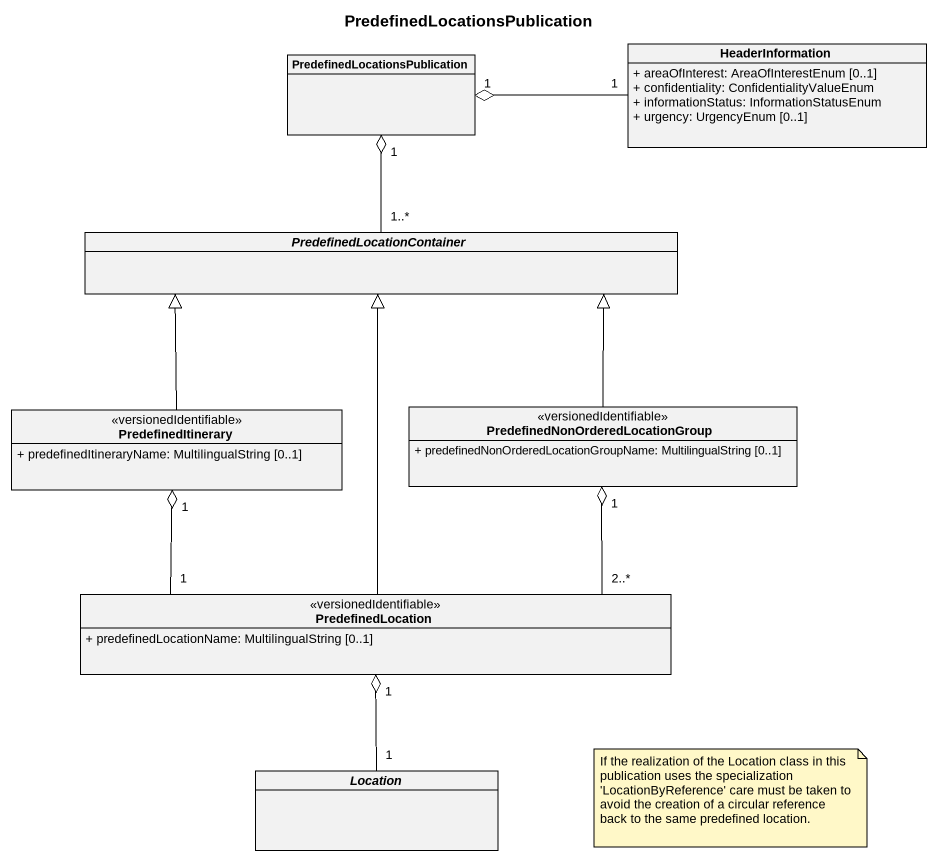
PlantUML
@startuml
title PredefinedLocationsPublication
hide circle
hide empty members
skinparam classAttributeIconSize 0
class "PredefinedLocationsPublication" as PredefinedLocationsPublicati
class HeaderInformation {
  + areaOfInterest: AreaOfInterestEnum [0..1]
  + confidentiality: ConfidentialityValueEnum
  + informationStatus: InformationStatusEnum
  + urgency: UrgencyEnum [0..1]
}
abstract class PredefinedLocationContainer
class PredefinedItinerary <<versionedIdentifiable>> {
  + predefinedItineraryName: MultilingualString [0..1]
}
class "PredefinedNonOrderedLocationGroup" as PredefinedNonOrderedLocation <<versionedIdentifiable>> {
  + predefinedNonOrderedLocationGroupName: MultilingualString [0..1]
}
class PredefinedLocation <<versionedIdentifiable>> {
  + predefinedLocationName: MultilingualString [0..1]
}
abstract class Location
HeaderInformation "1" -left-o "1" PredefinedLocationsPublicati
PredefinedLocationContainer "1..*" -up-o "1" PredefinedLocationsPublicati
PredefinedItinerary -up-|> PredefinedLocationContainer
PredefinedNonOrderedLocation -up-|> PredefinedLocationContainer
PredefinedLocation -up-|> PredefinedLocationContainer
PredefinedLocation "1" -up-o "1" PredefinedItinerary
PredefinedLocation "2..*" -up-o "1" PredefinedNonOrderedLocation
Location "1" -up-o "1" PredefinedLocation
note as N1
  If the realization of the Location class in this publication uses the specialization 'LocationByReference' care must be taken to avoid the creation of a circular reference back to the same predefined location.
end note
@enduml
